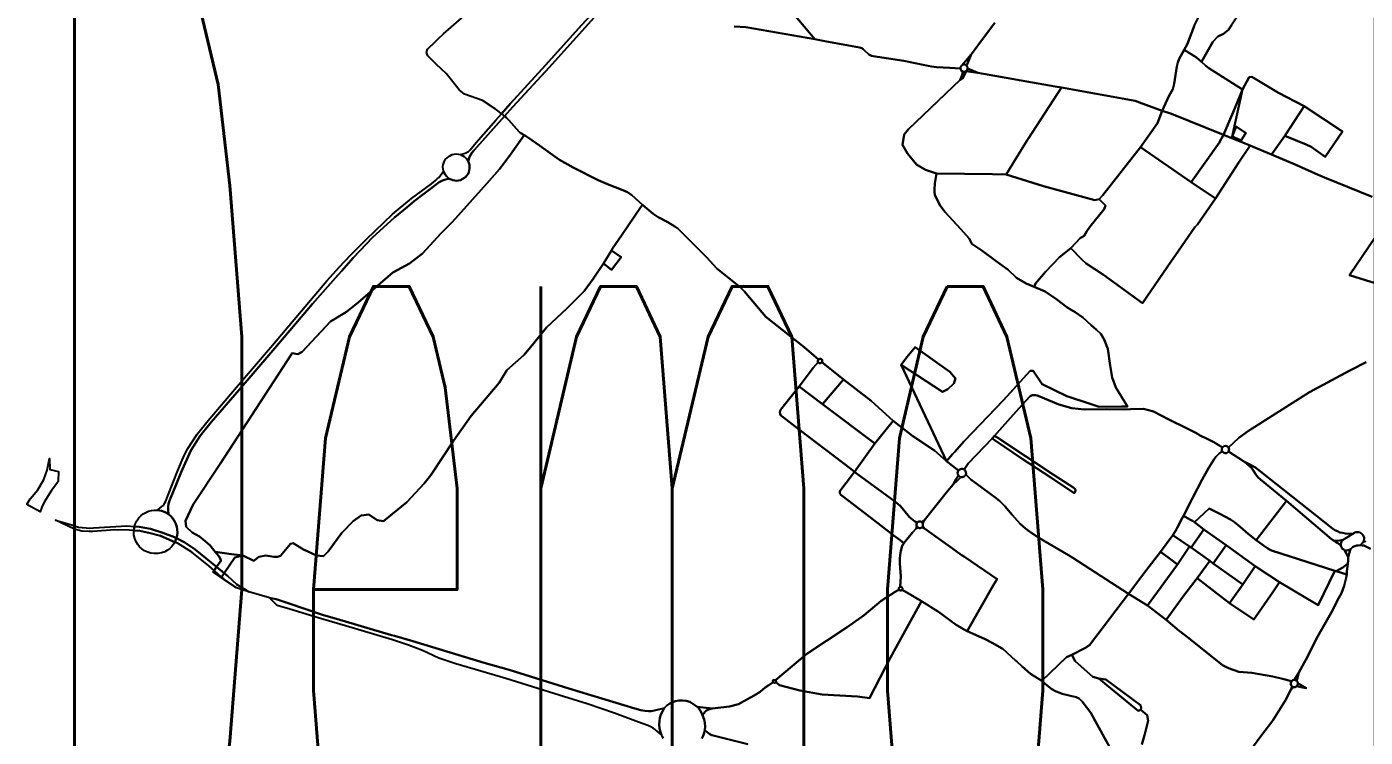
# Model space of a CAD drawing. Header units: millimetres. Extents: x -5124 to 18012, y -6362 to 5362.
# Drawn here: x -5124 to -1708, y 605 to 2417 of the extents above; entities that cross this region are included whole.
import ezdxf

# ---------------------------------------------------------------- set-up
doc = ezdxf.new("R2010")
doc.units = ezdxf.units.MM
doc.layers.add('brokenLine', color=1, linetype='Continuous')
doc.styles.get("Standard").update_dxf_attribs({"font": 'txt', "bigfont": 'bigfont'})

msp = doc.modelspace()

# ---------------------------------------------------------------- linework, layer by layer
at = {"layer": 'brokenLine', "color": 1}
for points in [[(-3707.8, 2421.3), (-3800.2, 2318.4), (-3890.6, 2220.3), (-3912.5, 2195.1), (-3918.7, 2200.1), (-3928.6, 2207.4), (-3961.3, 2229), (-4007.2, 2245), (-4020.6, 2255.5), (-4053.8, 2297.5), (-4078.6, 2320.9), (-4100.6, 2342.9), (-4104, 2351.1), (-4101.3, 2359.4), (-4081.5, 2379.3), (-4073.1, 2387.1), (-4060.9, 2399), (-3968.6, 2478.9)], [(-3912.5, 2195.1), (-3890.6, 2220.3), (-3800.2, 2318.4), (-3707.8, 2421.3), (-3671.7, 2459.6), (-3658.8, 2474.3), (-3646.6, 2472), (-3661.6, 2456.9), (-3699.6, 2415.1), (-3791.3, 2312.6), (-3883.8, 2212.6), (-3905.1, 2188.8), (-3909.5, 2192.6), (-3912.5, 2195.1), (-3912.5, 2195.1)], [(-2170.4, 2358), (-2163.2, 2371.2), (-2145.3, 2418.6), (-2138.6, 2433), (-2107.7, 2491.7), (-2031.4, 2448.8), (-2050, 2420.7), (-2057.7, 2408.5), (-2070.4, 2399), (-2084.6, 2391.9), (-2097.3, 2378), (-2126.1, 2327.7), (-2139.5, 2338.6), (-2170.4, 2358), (-2170.4, 2358)], [(-2777.1, 1308.7), (-2807.3, 1336.5), (-2863.4, 1372.9), (-2875.2, 1382.3), (-2913.2, 1411.8), (-2969.2, 1462.8), (-3039.7, 1517.3), (-3045.3, 1521.6), (-3095.3, 1561.3), (-3094.5, 1562.9), (-3094.3, 1564.8), (-3094.8, 1566.7), (-3095.5, 1567.9), (-3097, 1569.2), (-3098.7, 1569.9), (-3100.6, 1569.9), (-3102.4, 1569.4), (-3103.9, 1568.2), (-3140.4, 1599.7), (-3237.8, 1676.7), (-3289, 1737.3), (-3292.9, 1741.3), (-3304, 1753), (-3363.2, 1800.2), (-3389.1, 1828.4), (-3463.1, 1902.5), (-3470.4, 1907.7), (-3488.2, 1918), (-3512.5, 1931.1), (-3525.8, 1939.6), (-3553.3, 1962.9), (-3579.9, 1987.3), (-3590.9, 1994.6), (-3603.3, 1999.8), (-3642.4, 2015.5), (-3666, 2025.5), (-3729.7, 2057.6), (-3764.5, 2077.8), (-3794.9, 2098.8), (-3815.6, 2114.3), (-3843.9, 2133.4), (-3851.9, 2138.2), (-3854.9, 2140.1), (-3861.9, 2144.2), (-3865.1, 2146.6), (-3867.8, 2148.8), (-3893.9, 2178.9), (-3900.1, 2184.5), (-3905.1, 2188.8), (-3883.8, 2212.6), (-3791.3, 2312.6), (-3699.6, 2415.1), (-3661.6, 2456.9)], [(-3167.4, 2449.5), (-3113.4, 2384.9), (-3288.9, 2415.6), (-3319.1, 2417.7)], [(-2653.9, 2426.6), (-2690.3, 2378.6), (-2706.5, 2356.5), (-2714.5, 2345.9), (-2738.1, 2318.1), (-2739.8, 2316.3), (-2741.2, 2313.6), (-2741.6, 2310.7), (-2768.2, 2312.1), (-2802.6, 2313.8), (-2815.3, 2315.1), (-2837, 2319.4), (-2886, 2329.9), (-2925.1, 2336), (-2964.1, 2341.7), (-2968.6, 2342.7), (-2972.3, 2343.9), (-2975.3, 2345.6), (-2987.7, 2358), (-2990.1, 2360), (-2992.8, 2361.8), (-2995.7, 2363.1), (-2999, 2364), (-3087.2, 2380.1), (-3113.4, 2384.9), (-3167.4, 2449.5)], [(-2226.8, 2202.7), (-2284.2, 2223.5), (-2295.6, 2227.6), (-2483.7, 2261.7), (-2500.1, 2264.7), (-2697.1, 2299.4), (-2708.9, 2304.6), (-2723.3, 2310), (-2723.8, 2314.1), (-2726, 2317.5), (-2714.5, 2345.9), (-2706.5, 2356.5), (-2690.3, 2378.6), (-2653.9, 2426.6)], [(-3319.1, 2417.7), (-3288.9, 2415.6), (-3113.4, 2384.9), (-3087.2, 2380.1), (-2999, 2364), (-2995.7, 2363.1), (-2992.8, 2361.8), (-2990.1, 2360), (-2987.7, 2358), (-2975.3, 2345.6), (-2972.3, 2343.9), (-2968.6, 2342.7), (-2964.1, 2341.7), (-2925.1, 2336), (-2886, 2329.9), (-2837, 2319.4), (-2815.3, 2315.1), (-2802.6, 2313.8), (-2768.2, 2312.1), (-2741.6, 2310.7), (-2740.4, 2306.5), (-2738.4, 2304.1), (-2735.6, 2302.4), (-2737, 2293.5), (-2742.4, 2281), (-2874, 2155.4), (-2884.8, 2142.3), (-2889.6, 2115.6), (-2876.7, 2093.5), (-2853.5, 2065.4), (-2831.1, 2051.6), (-2802.4, 2042.7), (-2807, 2016.8), (-2807.7, 2002.1), (-2807.4, 1996.3), (-2807.1, 1987.4), (-2793.3, 1961), (-2781.1, 1944.8), (-2740.4, 1900.4), (-2719.1, 1877), (-2712.2, 1863.3), (-2686.8, 1846.1), (-2650.3, 1818.6), (-2619.4, 1796.6), (-2598.1, 1776.7), (-2574, 1762.2), (-2553.4, 1753.3), (-2525.2, 1741.6), (-2495.6, 1721), (-2470.3, 1701.6), (-2459.3, 1694.5), (-2448.8, 1688.9), (-2429, 1675.6), (-2408.3, 1655.7), (-2394.6, 1644), (-2382.9, 1633.7), (-2374.7, 1619.6), (-2365.6, 1595.4), (-2359.5, 1553), (-2354.3, 1522.3), (-2345.2, 1496.5), (-2314.8, 1448.4), (-2330.8, 1448.6), (-2387.3, 1447.7), (-2410.1, 1455.4), (-2469.9, 1474.7), (-2532.6, 1505.1), (-2555.5, 1539), (-2563.4, 1539.6), (-2631.6, 1464.9), (-2730.8, 1361.2), (-2733, 1358.7), (-2756.2, 1332.6), (-2761.4, 1326.7), (-2777.1, 1308.7), (-2893.1, 1554.5), (-2786.9, 1485.8), (-2774, 1492.2), (-2758.2, 1506.8), (-2753.9, 1520.1), (-2768.5, 1536.9), (-2856.8, 1599.3), (-2878.6, 1573.8), (-2893.1, 1554.5), (-2777.1, 1308.7)], [(-2145.3, 2418.6), (-2163.2, 2371.2), (-2170.4, 2358), (-2182.9, 2335.3), (-2187.1, 2325.2), (-2189.5, 2315), (-2196.4, 2271.4), (-2199.7, 2257.6), (-2210.1, 2239.9), (-2226.8, 2202.7), (-2226.8, 2202.7)], [(-1690.9, 1983), (-1812, 2032.1), (-1824.2, 2037.4), (-1828.6, 2039.2), (-1887.4, 2065.4), (-1941.9, 2088.5), (-1947.6, 2090.9), (-1945.3, 2094), (-1913.6, 2138.9), (-1859.2, 2116.1), (-1846.5, 2110.7), (-1834.5, 2102.1), (-1810.8, 2084.8), (-1766.4, 2149.6), (-1863.9, 2214.2), (-1930.2, 2248.6), (-1997.6, 2288.8), (-2004.6, 2288.3), (-2022.1, 2256.5), (-2108, 2311.3), (-2115.1, 2316.8), (-2126.1, 2327.7), (-2097.3, 2378), (-2084.6, 2391.9), (-2070.4, 2399), (-2057.7, 2408.5), (-2050, 2420.7)], [(-2047.9, 2192.9), (-2070.5, 2141.5), (-2202.6, 2194.6), (-2226.8, 2202.7), (-2210.1, 2239.9), (-2199.7, 2257.6), (-2196.4, 2271.4), (-2189.5, 2315), (-2187.1, 2325.2), (-2182.9, 2335.3), (-2170.4, 2358), (-2139.5, 2338.6), (-2126.1, 2327.7), (-2115.1, 2316.8), (-2108, 2311.3), (-2022.1, 2256.5), (-2029.8, 2235.7), (-2047.9, 2192.9), (-2047.9, 2192.9)], [(-2726, 2317.5), (-2728.6, 2319.3), (-2732.4, 2320.1), (-2735.6, 2319.6), (-2738.1, 2318.1), (-2714.5, 2345.9), (-2726, 2317.5), (-2726, 2317.5)], [(-2483.7, 2261.7), (-2568.9, 2131.3), (-2572.4, 2125.8), (-2599.2, 2082), (-2624.8, 2040), (-2659.4, 2040.5), (-2802.4, 2042.7), (-2831.1, 2051.6), (-2853.5, 2065.4), (-2876.7, 2093.5), (-2889.6, 2115.6), (-2884.8, 2142.3), (-2874, 2155.4), (-2742.4, 2281), (-2735.2, 2285.8), (-2726.8, 2303.8), (-2697.1, 2299.4), (-2500.1, 2264.7), (-2483.7, 2261.7), (-2483.7, 2261.7)], [(-2742.4, 2281), (-2737, 2293.5), (-2735.6, 2302.4), (-2732.5, 2301.8), (-2729.3, 2302.4), (-2726.8, 2303.8), (-2735.2, 2285.8), (-2742.4, 2281), (-2742.4, 2281)], [(-2738.1, 2318.1), (-2735.6, 2319.6), (-2732.4, 2320.1), (-2728.6, 2319.3), (-2726, 2317.5), (-2723.8, 2314.1), (-2723.3, 2310), (-2724.6, 2306.3), (-2726.8, 2303.8), (-2729.3, 2302.4), (-2732.5, 2301.8), (-2735.6, 2302.4), (-2738.4, 2304.1), (-2740.4, 2306.5), (-2741.6, 2310.7), (-2741.2, 2313.6), (-2739.8, 2316.3), (-2738.1, 2318.1), (-2738.1, 2318.1)], [(-2723.3, 2310), (-2708.9, 2304.6), (-2697.1, 2299.4), (-2726.8, 2303.8), (-2724.6, 2306.3), (-2723.3, 2310), (-2723.3, 2310)], [(-2022.1, 2256.5), (-2004.6, 2288.3), (-1997.6, 2288.8), (-1930.2, 2248.6), (-1863.9, 2214.2), (-1913.6, 2138.9), (-1945.3, 2094), (-1947.6, 2090.9), (-1994.4, 2110.8), (-2001.8, 2113.9), (-2027.7, 2124.3), (-2070.5, 2141.5), (-2047.9, 2192.9), (-2029.8, 2235.7), (-2022.1, 2256.5), (-2048.3, 2136.7), (-2026.5, 2127.2), (-2025.5, 2126.7), (-2013.3, 2145.9), (-2014.3, 2146.6), (-2037.8, 2162.7), (-2048.3, 2136.7), (-2022.1, 2256.5)], [(-2226.8, 2202.7), (-2238.7, 2170.9), (-2281.7, 2109.3), (-2378.4, 1986.9), (-2387.7, 1976.7), (-2398.7, 1974.6), (-2529.3, 2010.4), (-2624.8, 2040), (-2599.2, 2082), (-2572.4, 2125.8), (-2568.9, 2131.3), (-2483.7, 2261.7), (-2295.6, 2227.6), (-2284.2, 2223.5), (-2226.8, 2202.7), (-2226.8, 2202.7)], [(-4046, 2029.3), (-4041.6, 2027), (-4036.9, 2025.4), (-4032.1, 2024.5), (-4027.2, 2024.2), (-4022.2, 2024.7), (-4017.5, 2025.9), (-4012.9, 2027.8), (-4008.6, 2030.3), (-4004.8, 2033.4), (-4001.4, 2037), (-3998.6, 2041), (-3996.4, 2045.5), (-3994.9, 2050.2), (-3994.1, 2055), (-3994, 2060), (-3994.6, 2064.9), (-3995.9, 2069.6), (-3998, 2074.4), (-3994.1, 2085), (-3992.2, 2089.6), (-3988.5, 2095.5), (-3982.9, 2102), (-3905.1, 2188.8), (-3900.1, 2184.5), (-3893.9, 2178.9), (-3867.8, 2148.8), (-3865.1, 2146.6), (-3861.9, 2144.2), (-3854.9, 2140.1), (-3889.4, 2091.1), (-3917.6, 2053.9), (-3949.9, 2017.2), (-4037.6, 1918.9), (-4066.9, 1890.2), (-4114.4, 1838.3), (-4147.5, 1813.2), (-4189.9, 1790.2), (-4278.3, 1713.5), (-4308, 1689.9), (-4348.9, 1664.7), (-4421.3, 1587.7), (-4432.1, 1581.8), (-4446.9, 1584.2), (-4630.8, 1302.4), (-4699.6, 1198.6), (-4719, 1156.8), (-4717.7, 1141.4), (-4702.3, 1127.1), (-4683.1, 1116.8), (-4668.6, 1105.1), (-4656.9, 1094.8), (-4650.6, 1086.1), (-4643.4, 1078), (-4634.3, 1066.6), (-4628.5, 1056), (-4639.8, 1039.2), (-4694.7, 1084.1), (-4720.9, 1101.2), (-4742.4, 1112.4), (-4740.8, 1119), (-4740, 1126.6), (-4740.2, 1134.3), (-4741.5, 1141.9), (-4743.9, 1149.3), (-4747.3, 1156.3), (-4751.6, 1162.8), (-4756.8, 1168.6), (-4762.7, 1173.6), (-4763.7, 1185.6), (-4763.5, 1193.6), (-4762.6, 1200.3), (-4760, 1208.2), (-4757.3, 1214.7), (-4752.5, 1226.8), (-4730, 1280.7), (-4705.9, 1336.2), (-4681.7, 1373.8), (-4654, 1408.3), (-4582.2, 1490.5), (-4495.9, 1591.5), (-4394.7, 1709.9), (-4329.7, 1784.3), (-4320.6, 1794.4), (-4291, 1827.2), (-4256.9, 1863.3), (-4242, 1879.2), (-4185.7, 1930.3), (-4153.9, 1956.8), (-4135.2, 1972), (-4110.8, 1991), (-4097.5, 2000.8), (-4082.6, 2012.1), (-4071.7, 2020.1), (-4063.5, 2024.7), (-4057.9, 2026.7), (-4052.5, 2028), (-4046, 2029.3), (-4046, 2029.3)], [(-4017.7, 2090.8), (-4005.3, 2094.3), (-4001.7, 2096.2), (-3997.3, 2099), (-3993, 2103), (-3977.4, 2121.4), (-3926.9, 2178.7), (-3912.5, 2195.1), (-3909.5, 2192.6), (-3905.1, 2188.8), (-3982.9, 2102), (-3988.5, 2095.5), (-3992.2, 2089.6), (-3994.1, 2085), (-3998, 2074.4), (-4000.8, 2078.8), (-4004.3, 2082.8), (-4008.4, 2086.1), (-4012.9, 2088.8), (-4017.7, 2090.8), (-4017.7, 2090.8)], [(-2070.5, 2141.5), (-2081.2, 2120.9), (-2152.4, 2020.4), (-2281.7, 2109.3), (-2238.7, 2170.9), (-2226.8, 2202.7), (-2202.6, 2194.6), (-2070.5, 2141.5), (-2070.5, 2141.5)], [(-1913.6, 2138.9), (-1863.9, 2214.2), (-1766.4, 2149.6), (-1810.8, 2084.8), (-1834.5, 2102.1), (-1846.5, 2110.7), (-1859.2, 2116.1), (-1913.6, 2138.9), (-1913.6, 2138.9)], [(-2048.3, 2136.7), (-2037.8, 2162.7), (-2014.3, 2146.6), (-2013.3, 2145.9), (-2025.5, 2126.7), (-2026.5, 2127.2), (-2048.3, 2136.7), (-2048.3, 2136.7)], [(-3854.9, 2140.1), (-3851.9, 2138.2), (-3843.9, 2133.4), (-3815.6, 2114.3), (-3794.9, 2098.8), (-3764.5, 2077.8), (-3729.7, 2057.6), (-3666, 2025.5), (-3642.4, 2015.5), (-3603.3, 1999.8), (-3590.9, 1994.6), (-3579.9, 1987.3), (-3553.3, 1962.9), (-3558.2, 1955.6), (-3606.9, 1884.3), (-3629.1, 1850.9), (-3632.2, 1845.8), (-3652.5, 1812.6), (-3678.8, 1774.3), (-3701.5, 1742.8), (-3746.1, 1698.5), (-3797.7, 1650), (-3830.6, 1610), (-3855.1, 1580.1), (-3899, 1541.4), (-3918.4, 1508.8), (-3990.2, 1424.5), (-4034.9, 1360.9), (-4093.5, 1272.9), (-4109.9, 1252.2), (-4154.3, 1204.1), (-4213.8, 1155.6), (-4229.7, 1158.6), (-4251.1, 1173.1), (-4270.9, 1170.4), (-4291, 1156), (-4320.6, 1126.4), (-4355, 1078.3), (-4367.4, 1066.6), (-4384.5, 1068), (-4418.2, 1083.8), (-4444.4, 1099.6), (-4451.2, 1098.2), (-4476.7, 1067.3), (-4484.2, 1064.6), (-4493.8, 1065.2), (-4513.8, 1068), (-4532.3, 1064.6), (-4545, 1055), (-4572.7, 1068), (-4601.8, 1072), (-4643.4, 1078), (-4650.6, 1086.1), (-4656.9, 1094.8), (-4668.6, 1105.1), (-4683.1, 1116.8), (-4702.3, 1127.1), (-4717.7, 1141.4), (-4719, 1156.8), (-4699.6, 1198.6), (-4630.8, 1302.4), (-4446.9, 1584.2), (-4432.1, 1581.8), (-4421.3, 1587.7), (-4348.9, 1664.7), (-4308, 1689.9), (-4278.3, 1713.5), (-4189.9, 1790.2), (-4147.5, 1813.2), (-4114.4, 1838.3), (-4066.9, 1890.2), (-4037.6, 1918.9), (-3949.9, 2017.2), (-3917.6, 2053.9), (-3889.4, 2091.1), (-3854.9, 2140.1), (-3854.9, 2140.1)], [(-2090.4, 1978.9), (-2152.4, 2020.4), (-2081.2, 2120.9), (-2070.5, 2141.5), (-2027.7, 2124.3), (-2001.8, 2113.9), (-2032.3, 2070), (-2090.4, 1978.9), (-2090.4, 1978.9)], [(-4017.7, 2090.8), (-4012.9, 2088.8), (-4008.4, 2086.1), (-4004.3, 2082.8), (-4000.8, 2078.8), (-3998, 2074.4), (-3995.9, 2069.6), (-3994.6, 2064.9), (-3994, 2060), (-3994.1, 2055), (-3994.9, 2050.2), (-3996.4, 2045.5), (-3998.6, 2041), (-4001.4, 2037), (-4004.8, 2033.4), (-4008.6, 2030.3), (-4012.9, 2027.8), (-4017.5, 2025.9), (-4022.2, 2024.7), (-4027.2, 2024.2), (-4032.1, 2024.5), (-4036.9, 2025.4), (-4041.6, 2027), (-4046, 2029.3), (-4050, 2032.2), (-4053.5, 2035.7), (-4056.5, 2039.6), (-4058.9, 2043.9), (-4060.8, 2048.8), (-4061.8, 2054), (-4062.1, 2059.2), (-4061.5, 2064.4), (-4060.2, 2069.5), (-4058.1, 2074.3), (-4055.3, 2078.7), (-4051.8, 2082.7), (-4047.8, 2086), (-4043.3, 2088.7), (-4038.4, 2090.7), (-4033.3, 2091.9), (-4028.1, 2092.3), (-4022.9, 2092), (-4017.7, 2090.8), (-4017.7, 2090.8)], [(-1705.8, 1561.4), (-1748, 1540.2), (-1851.1, 1484.7), (-2006.4, 1385.9), (-2031.4, 1368.2), (-2057.6, 1343.8), (-2059.7, 1346), (-2062.4, 1347.4), (-2065.3, 1347.9), (-2068.3, 1347.4), (-2070.9, 1345.9), (-2073, 1343.8), (-2094.5, 1357), (-2111.5, 1365.5), (-2129.5, 1374.5), (-2140.8, 1380.8), (-2165, 1393), (-2210.1, 1415.6), (-2248.8, 1435.6), (-2274.3, 1442.4), (-2307.5, 1441.2), (-2323.7, 1440.6), (-2367.7, 1441.6), (-2425.1, 1440.6), (-2457.1, 1444.3), (-2490.7, 1453.5), (-2543.2, 1475.3), (-2545.9, 1476.2), (-2548.8, 1477.1), (-2551.8, 1477.6), (-2554.8, 1477.6), (-2557.8, 1477.3), (-2560.5, 1476.6), (-2563.3, 1474.9), (-2565.5, 1473), (-2591.7, 1444.3), (-2599.6, 1435.5), (-2641.6, 1388), (-2654.2, 1373.8), (-2660.9, 1366.7), (-2721.4, 1302.6), (-2732.4, 1287.9), (-2735.3, 1289), (-2738.5, 1289.3), (-2741.6, 1288.7), (-2744.4, 1287.2), (-2746.6, 1285), (-2777.1, 1308.7), (-2761.4, 1326.7), (-2756.2, 1332.6), (-2733, 1358.7), (-2730.8, 1361.2), (-2631.6, 1464.9), (-2563.4, 1539.6), (-2555.5, 1539), (-2532.6, 1505.1), (-2469.9, 1474.7), (-2410.1, 1455.4), (-2387.3, 1447.7), (-2330.8, 1448.6), (-2314.8, 1448.4), (-2345.2, 1496.5), (-2354.3, 1522.3), (-2359.5, 1553), (-2365.6, 1595.4), (-2374.7, 1619.6), (-2382.9, 1633.7), (-2394.6, 1644), (-2408.3, 1655.7), (-2429, 1675.6), (-2448.8, 1688.9), (-2459.3, 1694.5), (-2470.3, 1701.6), (-2495.6, 1721), (-2525.2, 1741.6), (-2553.4, 1753.3), (-2549.9, 1761.6), (-2524.8, 1792.1), (-2488.9, 1829.3), (-2459.7, 1852.3), (-2431.5, 1823.3), (-2420.4, 1813.2), (-2376.1, 1784.2), (-2276.8, 1711.5), (-2202.5, 1820.1), (-2192.4, 1834.6), (-2143.1, 1905.3), (-2136.2, 1912.6), (-2090.4, 1978.9), (-2032.3, 2070), (-2001.8, 2113.9), (-1994.4, 2110.8), (-1947.6, 2090.9), (-1941.9, 2088.5), (-1887.4, 2065.4), (-1828.6, 2039.2), (-1828.6, 2039.2)], [(-2387.7, 1976.7), (-2378.4, 1986.9), (-2281.7, 2109.3), (-2152.4, 2020.4), (-2090.4, 1978.9), (-2136.2, 1912.6), (-2143.1, 1905.3), (-2192.4, 1834.6), (-2202.5, 1820.1), (-2276.8, 1711.5), (-2376.1, 1784.2), (-2420.4, 1813.2), (-2431.5, 1823.3), (-2459.7, 1852.3), (-2435.9, 1877.8), (-2425.4, 1883.6), (-2418.7, 1895.3), (-2411.6, 1906.2), (-2374.4, 1951.3), (-2371.5, 1960.5), (-2387.7, 1976.7), (-2387.7, 1976.7)], [(-4046, 2029.3), (-4052.5, 2028), (-4057.9, 2026.7), (-4063.5, 2024.7), (-4071.7, 2020.1), (-4082.6, 2012.1), (-4097.5, 2000.8), (-4110.8, 1991), (-4135.2, 1972), (-4153.9, 1956.8), (-4185.7, 1930.3), (-4242, 1879.2), (-4256.9, 1863.3), (-4291, 1827.2), (-4320.6, 1794.4), (-4329.7, 1784.3), (-4394.7, 1709.9), (-4495.9, 1591.5), (-4582.2, 1490.5), (-4654, 1408.3), (-4681.7, 1373.8), (-4705.9, 1336.2), (-4730, 1280.7), (-4752.5, 1226.8), (-4757.3, 1214.7), (-4760, 1208.2), (-4762.6, 1200.3), (-4763.5, 1193.6), (-4763.7, 1185.6), (-4762.7, 1173.6), (-4771.3, 1178.8), (-4780.7, 1182.3), (-4790.6, 1184.1), (-4779.6, 1193.1), (-4776.5, 1196), (-4774, 1199), (-4771.6, 1202.8), (-4769.5, 1207.2), (-4764, 1220.8), (-4738.4, 1284.8), (-4727.5, 1311.7), (-4721, 1326.4), (-4713.3, 1341.2), (-4689.2, 1378.1), (-4661.7, 1412.5), (-4589, 1497.8), (-4497.5, 1604.6), (-4358.4, 1768.9), (-4325.9, 1804.4), (-4297.8, 1834.6), (-4257.6, 1875), (-4190.8, 1938.6), (-4142, 1978.6), (-4091.8, 2016.1), (-4081.2, 2024.7), (-4076.5, 2028.7), (-4072.8, 2032.2), (-4069, 2036.9), (-4060.8, 2048.8), (-4058.9, 2043.9), (-4056.5, 2039.6), (-4053.5, 2035.7), (-4050, 2032.2), (-4046, 2029.3), (-4046, 2029.3)], [(-2802.4, 2042.7), (-2659.4, 2040.5), (-2624.8, 2040), (-2529.3, 2010.4), (-2398.7, 1974.6), (-2387.7, 1976.7), (-2371.5, 1960.5), (-2374.4, 1951.3), (-2411.6, 1906.2), (-2418.7, 1895.3), (-2425.4, 1883.6), (-2435.9, 1877.8), (-2459.7, 1852.3), (-2488.9, 1829.3), (-2524.8, 1792.1), (-2549.9, 1761.6), (-2553.4, 1753.3), (-2574, 1762.2), (-2598.1, 1776.7), (-2619.4, 1796.6), (-2650.3, 1818.6), (-2686.8, 1846.1), (-2712.2, 1863.3), (-2719.1, 1877), (-2740.4, 1900.4), (-2781.1, 1944.8), (-2793.3, 1961), (-2807.1, 1987.4), (-2807.4, 1996.3), (-2807.7, 2002.1), (-2807, 2016.8), (-2802.4, 2042.7), (-2802.4, 2042.7)], [(-1828.6, 2039.2), (-1824.2, 2037.4), (-1812, 2032.1), (-1690.9, 1983)], [(-3104.6, 1561.5), (-3117.4, 1547.1), (-3152.8, 1499.4), (-3197.6, 1444.3), (-3200.1, 1441), (-3201.6, 1437.2), (-3202.1, 1433.8), (-3201.5, 1429.8), (-3199.7, 1425.7), (-3197.3, 1423.3), (-3152.1, 1388.5), (-3021.6, 1289.2), (-3012, 1281.9), (-3019.5, 1271.9), (-3046.7, 1235.7), (-3048.4, 1233.2), (-3049.2, 1231.3), (-3049.5, 1229.3), (-3049.1, 1226.9), (-3048, 1225), (-3046.6, 1223.4), (-3043.1, 1220.5), (-2971.4, 1165), (-2910.6, 1118.6), (-2895.5, 1107.1), (-2886.1, 1099.6), (-2890, 1093.2), (-2893.3, 1080.6), (-2895.2, 1070.5), (-2896.2, 1060), (-2896.4, 1048.3), (-2893.4, 1014.8), (-2895.2, 988.5), (-2896.7, 987.8), (-2897.8, 986.7), (-2898.6, 985), (-2898.7, 983.4), (-2898, 981.5), (-2907.9, 975.5), (-2943.6, 952.6), (-2987.6, 916.5), (-3030.4, 886), (-3133.6, 818), (-3213.6, 750.5), (-3216.5, 751.4), (-3219.1, 750.3), (-3220.2, 747.6), (-3219.6, 745.3), (-3230.9, 737.4), (-3240.2, 731.6), (-3252.5, 720.9), (-3268.2, 711.5), (-3287, 701.2), (-3308.2, 689.6), (-3331, 683.4), (-3352.6, 680.6), (-3375.1, 678.5), (-3413.2, 682.1), (-3419.1, 687.1), (-3424.5, 690.4), (-3432.2, 694.9), (-3441.7, 697.7), (-3451, 698.8), (-3460.3, 698.5), (-3468.5, 697), (-3476.2, 694.4), (-3483.5, 690.8), (-3490.5, 686), (-3497.2, 678.9), (-3518.9, 673.6), (-3529.9, 671.6), (-3537.8, 671.1), (-3547.3, 671.9), (-3556.8, 674.1), (-3572.2, 678.6), (-3740.8, 729.4), (-3893.5, 776.6), (-3957.1, 795), (-4139.1, 849.8), (-4186.1, 863.6), (-4193.5, 865.4), (-4333.7, 906.7), (-4367, 916.5), (-4459.3, 947.9), (-4472.1, 952.1), (-4487.7, 957.1), (-4504.8, 960.8), (-4557.2, 975.5), (-4588.1, 994.6), (-4612, 1016.5), (-4620.4, 1023.3), (-4593.4, 1063.5), (-4572.7, 1068), (-4545, 1055), (-4532.3, 1064.6), (-4513.8, 1068), (-4493.8, 1065.2), (-4484.2, 1064.6), (-4476.7, 1067.3), (-4451.2, 1098.2), (-4444.4, 1099.6), (-4418.2, 1083.8), (-4384.5, 1068), (-4367.4, 1066.6), (-4355, 1078.3), (-4320.6, 1126.4), (-4291, 1156), (-4270.9, 1170.4), (-4251.1, 1173.1), (-4229.7, 1158.6), (-4213.8, 1155.6), (-4154.3, 1204.1), (-4109.9, 1252.2), (-4093.5, 1272.9), (-4034.9, 1360.9), (-3990.2, 1424.5), (-3918.4, 1508.8), (-3899, 1541.4), (-3855.1, 1580.1), (-3830.6, 1610), (-3797.7, 1650), (-3746.1, 1698.5), (-3701.5, 1742.8), (-3678.8, 1774.3), (-3652.5, 1812.6), (-3632.1, 1796.5), (-3607, 1829.4), (-3632.2, 1845.8), (-3629.1, 1850.9), (-3606.9, 1884.3), (-3558.2, 1955.6), (-3553.3, 1962.9), (-3525.8, 1939.6), (-3512.5, 1931.1), (-3488.2, 1918), (-3470.4, 1907.7), (-3463.1, 1902.5), (-3389.1, 1828.4), (-3363.2, 1800.2), (-3304, 1753), (-3292.9, 1741.3), (-3289, 1737.3), (-3237.8, 1676.7), (-3140.4, 1599.7), (-3103.9, 1568.2), (-3104.9, 1566.8), (-3105.4, 1565), (-3105.3, 1563.3), (-3104.6, 1561.5), (-3104.6, 1561.5)], [(-1631.7, 1955.3), (-1748.6, 1783.5), (-1642.3, 1750.3)], [(-1515.5, 1688.8), (-1526, 1700.7), (-1604.6, 1790.1), (-1642.3, 1750.3), (-1748.6, 1783.5), (-1631.7, 1955.3), (-1585.5, 1940.7), (-1568.2, 1934.1), (-1562.3, 1931.4), (-1460.6, 1887), (-1411.2, 1859.2), (-1378.4, 1836.6), (-1380.9, 1833.3), (-1413.8, 1794.5), (-1475.6, 1717.3), (-1492.4, 1709.2), (-1515.5, 1688.8), (-1515.5, 1688.8)], [(-3652.5, 1812.6), (-3632.2, 1845.8), (-3607, 1829.4), (-3632.1, 1796.5), (-3652.5, 1812.6), (-3652.5, 1812.6)], [(-2893.1, 1554.5), (-2878.6, 1573.8), (-2856.8, 1599.3), (-2768.5, 1536.9), (-2753.9, 1520.1), (-2758.2, 1506.8), (-2774, 1492.2), (-2786.9, 1485.8), (-2893.1, 1554.5), (-2893.1, 1554.5)], [(-3152.8, 1499.4), (-3117.4, 1547.1), (-3104.6, 1561.5), (-3102.6, 1559.6), (-3100.8, 1559), (-3098.3, 1559.1), (-3096.6, 1560), (-3095.3, 1561.3), (-3045.3, 1521.6), (-3039.7, 1517.3), (-3093.6, 1454.3), (-3152.8, 1499.4), (-3152.8, 1499.4)], [(-3104.6, 1561.5), (-3105.3, 1563.3), (-3105.4, 1565), (-3104.9, 1566.8), (-3103.9, 1568.2), (-3102.4, 1569.4), (-3100.6, 1569.9), (-3098.7, 1569.9), (-3097, 1569.2), (-3095.5, 1567.9), (-3094.8, 1566.7), (-3094.3, 1564.8), (-3094.5, 1562.9), (-3095.3, 1561.3), (-3096.6, 1560), (-3098.3, 1559.1), (-3100.8, 1559), (-3102.6, 1559.6), (-3104.6, 1561.5), (-3104.6, 1561.5)], [(-2057.7, 1333.3), (-2056.4, 1335.8), (-2056, 1338.6), (-2056.4, 1341.3), (-2057.6, 1343.8), (-2031.4, 1368.2), (-2006.4, 1385.9), (-1851.1, 1484.7), (-1748, 1540.2), (-1705.8, 1561.4)], [(-3039.7, 1517.3), (-2969.2, 1462.8), (-2913.2, 1411.8), (-2959.6, 1353.7), (-3093.6, 1454.3), (-3039.7, 1517.3), (-3039.7, 1517.3)], [(-3152.8, 1499.4), (-3093.6, 1454.3), (-2959.6, 1353.7), (-3012, 1281.9), (-3021.6, 1289.2), (-3152.1, 1388.5), (-3197.3, 1423.3), (-3199.7, 1425.7), (-3201.5, 1429.8), (-3202.1, 1433.8), (-3201.6, 1437.2), (-3200.1, 1441), (-3197.6, 1444.3), (-3152.8, 1499.4), (-3152.8, 1499.4)], [(-2511.1, 1266.9), (-2451.4, 1227.1), (-2449.4, 1230.2), (-2448.5, 1232), (-2448, 1234.4), (-2448.3, 1236.2), (-2449.4, 1238.1), (-2450.4, 1239.2), (-2452.4, 1240.7), (-2504.5, 1274.6), (-2646.5, 1368.6), (-2654.2, 1373.8), (-2641.6, 1388), (-2599.6, 1435.5), (-2591.7, 1444.3), (-2565.5, 1473), (-2563.3, 1474.9), (-2560.5, 1476.6), (-2557.8, 1477.3), (-2554.8, 1477.6), (-2551.8, 1477.6), (-2548.8, 1477.1), (-2545.9, 1476.2), (-2543.2, 1475.3), (-2490.7, 1453.5), (-2457.1, 1444.3), (-2425.1, 1440.6), (-2367.7, 1441.6), (-2323.7, 1440.6), (-2307.5, 1441.2), (-2274.3, 1442.4), (-2248.8, 1435.6), (-2210.1, 1415.6), (-2165, 1393), (-2140.8, 1380.8), (-2129.5, 1374.5), (-2111.5, 1365.5), (-2094.5, 1357), (-2073, 1343.8), (-2074.1, 1341.4), (-2074.5, 1338.8), (-2074.2, 1336.2), (-2073.2, 1333.8), (-2080.9, 1328.3), (-2085.9, 1324.3), (-2090.1, 1319.6), (-2093.9, 1314.4), (-2108.3, 1291.2), (-2124.9, 1262.3), (-2149.6, 1214.7), (-2172.6, 1169.4), (-2175.6, 1163.3), (-2188, 1138.6), (-2191.6, 1132.4), (-2199.6, 1120), (-2230.9, 1077.4), (-2268.8, 1029.4), (-2312.4, 970.7), (-2440.3, 1053.4), (-2454.7, 1062.5), (-2465.4, 1069.3), (-2539.5, 1112.6), (-2562.1, 1127.4), (-2575.9, 1137.4), (-2588.9, 1149.3), (-2609.4, 1172), (-2627.8, 1193.8), (-2642, 1208.2), (-2653.6, 1217.2), (-2715.4, 1262.6), (-2728.1, 1274.6), (-2727.3, 1277.6), (-2727.4, 1280.6), (-2728.4, 1283.4), (-2730.1, 1285.9), (-2732.4, 1287.9), (-2721.4, 1302.6), (-2660.9, 1366.7), (-2653.1, 1361.3), (-2583.9, 1314.8), (-2511.1, 1266.9), (-2511.1, 1266.9)], [(-2760, 1249.4), (-2774.5, 1232.2), (-2834.2, 1158), (-2840.7, 1153.8), (-2842.8, 1154.8), (-2845.2, 1155.3), (-2847.6, 1155), (-2849.8, 1154.1), (-2851.7, 1152.6), (-2858.7, 1155.8), (-2871.7, 1166.5), (-2885.9, 1183.9), (-2895.7, 1195.2), (-2909.7, 1207), (-3004.3, 1276.2), (-3012, 1281.9), (-2959.6, 1353.7), (-2913.2, 1411.8), (-2875.2, 1382.3), (-2863.4, 1372.9), (-2807.3, 1336.5), (-2777.1, 1308.7), (-2746.6, 1285), (-2748.1, 1282), (-2748.6, 1278.8), (-2748.1, 1275.6), (-2746.7, 1272.6), (-2753.6, 1262.2), (-2760, 1249.4), (-2760, 1249.4)], [(-2583.9, 1314.8), (-2653.1, 1361.3), (-2660.9, 1366.7), (-2654.2, 1373.8), (-2646.5, 1368.6), (-2504.5, 1274.6), (-2452.4, 1240.7), (-2450.4, 1239.2), (-2449.4, 1238.1), (-2448.3, 1236.2), (-2448, 1234.4), (-2448.5, 1232), (-2449.4, 1230.2), (-2451.4, 1227.1), (-2511.1, 1266.9), (-2583.9, 1314.8), (-2583.9, 1314.8)], [(-2108.3, 1291.2), (-2093.9, 1314.4), (-2090.1, 1319.6), (-2085.9, 1324.3), (-2080.9, 1328.3), (-2073.2, 1333.8), (-2071.2, 1331.5), (-2068.6, 1329.9), (-2065.6, 1329.3), (-2062.5, 1329.7), (-2059.8, 1331.1), (-2057.7, 1333.3), (-2016.5, 1307.2), (-2003.9, 1296.5), (-1998.8, 1291.7), (-1993.9, 1284.5), (-1988, 1275), (-1985.2, 1271.3), (-1981.8, 1267.7), (-1975.6, 1262.1), (-1909.2, 1207.9), (-1986.4, 1107.2), (-2007.1, 1123.4), (-2027.8, 1141.3), (-2042.4, 1153.3), (-2052.3, 1160), (-2079.8, 1174.8), (-2107.1, 1188.2), (-2143.9, 1153.4), (-2149.7, 1157.1), (-2156.1, 1160.6), (-2172.6, 1169.4), (-2149.6, 1214.7), (-2124.9, 1262.3), (-2108.3, 1291.2), (-2108.3, 1291.2)], [(-2073, 1343.8), (-2070.9, 1345.9), (-2068.3, 1347.4), (-2065.3, 1347.9), (-2062.4, 1347.4), (-2059.7, 1346), (-2057.6, 1343.8), (-2056.4, 1341.3), (-2056, 1338.6), (-2056.4, 1335.8), (-2057.7, 1333.3), (-2059.8, 1331.1), (-2062.5, 1329.7), (-2065.6, 1329.3), (-2068.6, 1329.9), (-2071.2, 1331.5), (-2073.2, 1333.8), (-2074.2, 1336.2), (-2074.5, 1338.8), (-2074.1, 1341.4), (-2073, 1343.8), (-2073, 1343.8)], [(-1707.7, 1102.1), (-1711.9, 1107.5), (-1711.5, 1110.8), (-1711.6, 1114.6), (-1712.7, 1118.1), (-1714.7, 1121.4), (-1716.8, 1123.6), (-1719.3, 1125.4), (-1721.7, 1126.9), (-1725, 1127.9), (-1728.4, 1128.3), (-1730.5, 1128.2), (-1733.1, 1127.6), (-1735.5, 1126.3), (-1740.3, 1123.4), (-1759.6, 1124.8), (-1766.4, 1125.8), (-1772.9, 1127.4), (-1779.3, 1130.1), (-1785.7, 1133.4), (-1791.9, 1137.1), (-1975.7, 1283), (-1983, 1288.3), (-1988.8, 1292.4), (-2004.7, 1301.6), (-2016.5, 1307.2), (-2057.7, 1333.3), (-2057.7, 1333.3)], [(-5090.4, 1180.1), (-5124.3, 1198.2), (-5115.4, 1212.7), (-5096.3, 1235.5), (-5080.4, 1262.4), (-5071.8, 1286.4), (-5066, 1315.8), (-5065.1, 1287.9), (-5043.1, 1283), (-5044.2, 1256.8), (-5047.2, 1251.7), (-5061.1, 1234.5), (-5079.5, 1204.7), (-5086, 1192), (-5090.4, 1180.1), (-5090.4, 1180.1)], [(-1909.2, 1207.9), (-1975.6, 1262.1), (-1981.8, 1267.7), (-1985.2, 1271.3), (-1988, 1275), (-1993.9, 1284.5), (-1998.8, 1291.7), (-2003.9, 1296.5), (-2016.5, 1307.2), (-2004.7, 1301.6), (-1988.8, 1292.4), (-1983, 1288.3), (-1975.7, 1283), (-1791.9, 1137.1), (-1785.7, 1133.4), (-1779.3, 1130.1), (-1772.9, 1127.4), (-1766.4, 1125.8), (-1759.6, 1124.8), (-1740.3, 1123.4), (-1766.1, 1107.9), (-1769.9, 1107.2), (-1774.5, 1106.6), (-1787.9, 1105.6), (-1791.6, 1108.1), (-1794.2, 1110.2), (-1909.2, 1207.9), (-1909.2, 1207.9)], [(-2853.9, 1147.4), (-2853.6, 1144.7), (-2852.5, 1142.2), (-2854.6, 1137.2), (-2863.5, 1127.1), (-2886.1, 1099.6), (-2895.5, 1107.1), (-2910.6, 1118.6), (-2971.4, 1165), (-3043.1, 1220.5), (-3046.6, 1223.4), (-3048, 1225), (-3049.1, 1226.9), (-3049.5, 1229.3), (-3049.2, 1231.3), (-3048.4, 1233.2), (-3046.7, 1235.7), (-3019.5, 1271.9), (-3012, 1281.9), (-3004.3, 1276.2), (-2909.7, 1207), (-2895.7, 1195.2), (-2885.9, 1183.9), (-2871.7, 1166.5), (-2858.7, 1155.8), (-2853.2, 1150.1), (-2853.9, 1147.4), (-2853.9, 1147.4)], [(-2637.1, 832.1), (-2658.7, 845.1), (-2679.8, 855.6), (-2724.1, 875.2), (-2657.9, 991.7), (-2650.8, 1003.3), (-2647.9, 1008), (-2731, 1065.4), (-2739.5, 1070.5), (-2761.6, 1086.5), (-2833.4, 1136.9), (-2837.9, 1143.2), (-2837.1, 1145.6), (-2837.1, 1148.1), (-2837.9, 1150.5), (-2834.2, 1158), (-2774.5, 1232.2), (-2760, 1249.4), (-2748.4, 1260.1), (-2740.2, 1268.3), (-2737.3, 1268.1), (-2734.4, 1268.7), (-2731.7, 1270), (-2729.6, 1272.1), (-2728.1, 1274.6), (-2715.4, 1262.6), (-2653.6, 1217.2), (-2642, 1208.2), (-2627.8, 1193.8), (-2609.4, 1172), (-2588.9, 1149.3), (-2575.9, 1137.4), (-2562.1, 1127.4), (-2539.5, 1112.6), (-2465.4, 1069.3), (-2454.7, 1062.5), (-2440.3, 1053.4), (-2312.4, 970.7), (-2412, 839.8), (-2424.1, 832.1), (-2456.9, 815.3), (-2471, 808.8), (-2533.9, 748.4), (-2563, 766.6), (-2584.2, 785.6), (-2598.6, 798.8), (-2600.8, 800.9), (-2633.7, 830.1), (-2637.1, 832.1), (-2637.1, 832.1)], [(-2740.2, 1268.3), (-2748.4, 1260.1), (-2760, 1249.4), (-2753.6, 1262.2), (-2746.7, 1272.6), (-2744.9, 1270.7), (-2742.7, 1269.2), (-2740.2, 1268.3), (-2740.2, 1268.3)], [(-2746.7, 1272.6), (-2748.1, 1275.6), (-2748.6, 1278.8), (-2748.1, 1282), (-2746.6, 1285), (-2744.4, 1287.2), (-2741.6, 1288.7), (-2738.5, 1289.3), (-2735.3, 1289), (-2732.4, 1287.9), (-2730.1, 1285.9), (-2728.4, 1283.4), (-2727.4, 1280.6), (-2727.3, 1277.6), (-2728.1, 1274.6), (-2729.6, 1272.1), (-2731.7, 1270), (-2734.4, 1268.7), (-2737.3, 1268.1), (-2740.2, 1268.3), (-2742.7, 1269.2), (-2744.9, 1270.7), (-2746.7, 1272.6), (-2746.7, 1272.6)], [(-1761, 1081.7), (-1752.1, 1065), (-1752.4, 1055.6), (-1752.8, 1047.9), (-1765.8, 1037.8), (-1782.4, 1028.3), (-1786.4, 1029.5), (-1947.3, 1081.5), (-1953, 1083.8), (-1957.4, 1086.1), (-1962.4, 1089.5), (-1986.4, 1107.2), (-1909.2, 1207.9), (-1794.2, 1110.2), (-1791.6, 1108.1), (-1787.9, 1105.6), (-1783.2, 1102.6), (-1778.6, 1099.8), (-1775.7, 1097.9), (-1770.5, 1094.3), (-1769.7, 1091.5), (-1768, 1088.2), (-1766.2, 1085.7), (-1763.5, 1083.3), (-1761, 1081.7), (-1761, 1081.7)], [(-4742.4, 1112.4), (-4747.4, 1114.9), (-4777.3, 1126.6), (-4808.1, 1136.4), (-4837.7, 1141.4), (-4849.3, 1142.5), (-4847.7, 1148.2), (-4843.7, 1156.6), (-4838.4, 1164.2), (-4833.1, 1169.7), (-4827.1, 1174.5), (-4820.5, 1178.4), (-4813.4, 1181.4), (-4805.9, 1183.3), (-4798.3, 1184.3), (-4790.6, 1184.1), (-4780.7, 1182.3), (-4771.3, 1178.8), (-4762.7, 1173.6), (-4756.8, 1168.6), (-4751.6, 1162.8), (-4747.3, 1156.3), (-4743.9, 1149.3), (-4741.5, 1141.9), (-4740.2, 1134.3), (-4740, 1126.6), (-4740.8, 1119), (-4742.4, 1112.4), (-4742.4, 1112.4)], [(-2172.6, 1169.4), (-2156.1, 1160.6), (-2149.7, 1157.1), (-2143.9, 1153.4), (-2120.2, 1134.5), (-2152.9, 1089), (-2156.8, 1091.7), (-2199.6, 1120), (-2191.6, 1132.4), (-2188, 1138.6), (-2175.6, 1163.3), (-2172.6, 1169.4), (-2172.6, 1169.4)], [(-2143.9, 1153.4), (-2107.1, 1188.2), (-2079.8, 1174.8), (-2052.3, 1160), (-2042.4, 1153.3), (-2027.8, 1141.3), (-2007.1, 1123.4), (-1986.4, 1107.2), (-1962.4, 1089.5), (-1957.4, 1086.1), (-1953, 1083.8), (-1947.3, 1081.5), (-1786.4, 1029.5), (-1828.5, 942), (-1927, 1000.6), (-1989.3, 1040.9), (-2063.3, 1094.7), (-2120.2, 1134.5), (-2143.9, 1153.4), (-2143.9, 1153.4)], [(-4849.3, 1142.5), (-4850.2, 1139.3), (-4850.9, 1132.5), (-4862.6, 1133.4), (-4899.2, 1133.9), (-4955.9, 1130), (-4965.8, 1129.3), (-4983.5, 1130.6), (-5002.2, 1135.8), (-5050.9, 1158.7), (-5021.1, 1150.1), (-5006.5, 1145.6), (-4991.9, 1141), (-4963.7, 1138.2), (-4954.1, 1138.9), (-4868.8, 1144.3), (-4849.3, 1142.5), (-4849.3, 1142.5)], [(-4746.4, 1102.8), (-4749.3, 1097.8), (-4753.9, 1091.7), (-4759.4, 1086.4), (-4765.5, 1081.8), (-4772.3, 1078.1), (-4780.7, 1075), (-4789.5, 1073.3), (-4798.4, 1073.1), (-4807.3, 1074.3), (-4815.6, 1076.8), (-4823.5, 1080.5), (-4830.6, 1085.5), (-4836.3, 1090.7), (-4841.1, 1096.7), (-4845.1, 1103.3), (-4848.6, 1111.8), (-4850.7, 1120.9), (-4851.2, 1130.1), (-4850.9, 1132.5), (-4836.1, 1131.4), (-4809.1, 1125), (-4782.7, 1118.2), (-4746.4, 1102.8), (-4746.4, 1102.8)], [(-4850.9, 1132.5), (-4850.2, 1139.3), (-4849.3, 1142.5), (-4837.7, 1141.4), (-4808.1, 1136.4), (-4777.3, 1126.6), (-4747.4, 1114.9), (-4742.4, 1112.4), (-4742.6, 1111.6), (-4745.5, 1104.4), (-4746.4, 1102.8), (-4782.7, 1118.2), (-4809.1, 1125), (-4836.1, 1131.4), (-4850.9, 1132.5), (-4850.9, 1132.5)], [(-2891.1, 980.5), (-2890.1, 981.7), (-2889.5, 983.7), (-2889.6, 985.3), (-2890.8, 987.2), (-2892.1, 988.2), (-2893.6, 988.6), (-2895.2, 988.5), (-2893.4, 1014.8), (-2896.4, 1048.3), (-2896.2, 1060), (-2895.2, 1070.5), (-2893.3, 1080.6), (-2890, 1093.2), (-2886.1, 1099.6), (-2863.5, 1127.1), (-2854.6, 1137.2), (-2849.4, 1139.4), (-2847.1, 1138.5), (-2844.6, 1138.4), (-2842.1, 1139.1), (-2840, 1140.4), (-2833.4, 1136.9), (-2761.6, 1086.5), (-2739.5, 1070.5), (-2731, 1065.4), (-2647.9, 1008), (-2650.8, 1003.3), (-2657.9, 991.7), (-2724.1, 875.2), (-2733.4, 880.7), (-2752.1, 892), (-2797.8, 925.1), (-2841.3, 952.2), (-2882.3, 976.4), (-2891.1, 980.5), (-2891.1, 980.5)], [(-2851.7, 1152.6), (-2852.6, 1151.4), (-2853.2, 1150.1), (-2858.7, 1155.8), (-2851.7, 1152.6), (-2851.7, 1152.6)], [(-2854.6, 1137.2), (-2852.5, 1142.2), (-2851.1, 1140.6), (-2849.4, 1139.4), (-2854.6, 1137.2), (-2854.6, 1137.2)], [(-2837.9, 1143.2), (-2838.8, 1141.7), (-2840, 1140.4), (-2842.1, 1139.1), (-2844.6, 1138.4), (-2847.1, 1138.5), (-2849.4, 1139.4), (-2851.1, 1140.6), (-2852.5, 1142.2), (-2853.6, 1144.7), (-2853.9, 1147.4), (-2853.2, 1150.1), (-2852.6, 1151.4), (-2851.7, 1152.6), (-2849.8, 1154.1), (-2847.6, 1155), (-2845.2, 1155.3), (-2842.8, 1154.8), (-2840.7, 1153.8), (-2839, 1152.3), (-2837.9, 1150.5), (-2837.1, 1148.1), (-2837.1, 1145.6), (-2837.9, 1143.2), (-2837.9, 1143.2)], [(-2840.7, 1153.8), (-2834.2, 1158), (-2837.9, 1150.5), (-2839, 1152.3), (-2840.7, 1153.8), (-2840.7, 1153.8)], [(-2837.9, 1143.2), (-2833.4, 1136.9), (-2840, 1140.4), (-2838.8, 1141.7), (-2837.9, 1143.2), (-2837.9, 1143.2)], [(-2105.3, 1054.6), (-2152.9, 1089), (-2120.2, 1134.5), (-2063.3, 1094.7), (-2096.5, 1048.4), (-2105.3, 1054.6), (-2105.3, 1054.6)], [(-1761, 1081.7), (-1763.5, 1083.3), (-1766.2, 1085.7), (-1768, 1088.2), (-1769.7, 1091.5), (-1770.5, 1094.3), (-1770.5, 1097.2), (-1770.1, 1100.3), (-1769.1, 1103.6), (-1767.9, 1105.7), (-1766.1, 1107.9), (-1740.3, 1123.4), (-1735.5, 1126.3), (-1733.1, 1127.6), (-1730.5, 1128.2), (-1728.4, 1128.3), (-1725, 1127.9), (-1721.7, 1126.9), (-1719.3, 1125.4), (-1716.8, 1123.6), (-1714.7, 1121.4), (-1712.7, 1118.1), (-1711.6, 1114.6), (-1711.5, 1110.8), (-1711.9, 1107.5), (-1712.9, 1104.4), (-1715.3, 1100.9), (-1717.6, 1098.2), (-1721.6, 1094.8), (-1726.1, 1094), (-1730.1, 1093.5), (-1735, 1092.4), (-1737.9, 1091.1), (-1740.6, 1089.4), (-1743.1, 1087), (-1745.7, 1084.5), (-1749.1, 1082.6), (-1752.2, 1081.6), (-1755.6, 1081.2), (-1758.1, 1081.1), (-1761, 1081.7), (-1761, 1081.7)], [(-4742.4, 1112.4), (-4720.9, 1101.2), (-4694.7, 1084.1), (-4639.8, 1039.2), (-4645.9, 1030.1), (-4659.7, 1042.3), (-4703.3, 1076.5), (-4739.5, 1099.9), (-4746.4, 1102.8), (-4745.5, 1104.4), (-4742.6, 1111.6), (-4742.4, 1112.4), (-4742.4, 1112.4)], [(-2156.8, 1091.7), (-2187.8, 1045.7), (-2208.9, 1061.2), (-2230.9, 1077.4), (-2199.6, 1120), (-2156.8, 1091.7), (-2156.8, 1091.7)], [(-2063.3, 1094.7), (-1989.3, 1040.9), (-2021.1, 994.5), (-2096.5, 1048.4), (-2063.3, 1094.7), (-2063.3, 1094.7)], [(-1993.3, 582.5), (-1974.6, 607.9), (-1944.2, 647.6), (-1911.7, 699.2), (-1898.8, 724.3), (-1891.9, 732.9), (-1887.4, 732.8), (-1883, 735.2), (-1873, 732.9), (-1859.1, 730.4), (-1880.1, 742.5), (-1881.2, 746.3), (-1882.9, 748.5), (-1877.8, 769.8), (-1859.9, 802), (-1829.5, 862.4), (-1792.2, 927.8), (-1778.9, 954.2), (-1769.1, 972.6), (-1762, 991.4), (-1757.9, 1008.3), (-1755.8, 1020), (-1755.1, 1026.5), (-1752.8, 1047.9), (-1752.4, 1055.6), (-1752.1, 1065), (-1745.7, 1084.5), (-1743.1, 1087), (-1740.6, 1089.4), (-1737.9, 1091.1), (-1735, 1092.4), (-1730.1, 1093.5), (-1726.1, 1094), (-1721.6, 1094.8), (-1716.4, 1094.3), (-1712.4, 1093.5), (-1708.7, 1092.1), (-1695.4, 1085.4)], [(-1787.9, 1105.6), (-1774.5, 1106.6), (-1769.9, 1107.2), (-1766.1, 1107.9), (-1767.9, 1105.7), (-1769.1, 1103.6), (-1770.1, 1100.3), (-1770.5, 1097.2), (-1770.5, 1094.3), (-1775.7, 1097.9), (-1778.6, 1099.8), (-1783.2, 1102.6), (-1787.9, 1105.6), (-1787.9, 1105.6)], [(-1695.4, 1085.4), (-1708.7, 1092.1), (-1712.4, 1093.5), (-1716.4, 1094.3), (-1721.6, 1094.8), (-1717.6, 1098.2), (-1715.3, 1100.9), (-1712.9, 1104.4), (-1711.9, 1107.5), (-1707.7, 1102.1)], [(-4639.8, 1039.2), (-4628.5, 1056), (-4634.3, 1066.6), (-4643.4, 1078), (-4601.8, 1072), (-4572.7, 1068), (-4593.4, 1063.5), (-4620.4, 1023.3), (-4639.8, 1039.2), (-4639.8, 1039.2)], [(-2263.8, 941.2), (-2312.4, 970.7), (-2268.8, 1029.4), (-2230.9, 1077.4), (-2208.9, 1061.2), (-2187.8, 1045.7), (-2263.8, 941.2), (-2263.8, 941.2)], [(-2187.8, 1045.7), (-2156.8, 1091.7), (-2152.9, 1089), (-2105.3, 1054.6), (-2137.4, 1011), (-2171.8, 966.4), (-2216.5, 904.3), (-2263.8, 941.2), (-2187.8, 1045.7), (-2187.8, 1045.7)], [(-1761, 1081.7), (-1758.1, 1081.1), (-1755.6, 1081.2), (-1752.2, 1081.6), (-1749.1, 1082.6), (-1745.7, 1084.5), (-1752.1, 1065), (-1761, 1081.7), (-1761, 1081.7)], [(-4628, 1012), (-4648.6, 1026.2), (-4645.9, 1030.1), (-4627, 1013.4), (-4628, 1012), (-4628, 1012)], [(-4639.8, 1039.2), (-4620.4, 1023.3), (-4627, 1013.4), (-4645.9, 1030.1), (-4639.8, 1039.2), (-4639.8, 1039.2)], [(-2054.5, 947), (-1992.9, 905.1), (-1944.6, 974.9), (-1927, 1000.6), (-1828.5, 942), (-1786.4, 1029.5), (-1782.4, 1028.3), (-1755.8, 1020), (-1757.9, 1008.3), (-1762, 991.4), (-1769.1, 972.6), (-1778.9, 954.2), (-1792.2, 927.8), (-1829.5, 862.4), (-1859.9, 802), (-1877.8, 769.8), (-1889.5, 751), (-1890.4, 751.1), (-1893.5, 750.2), (-1896.8, 747.5), (-1919.6, 754), (-1944.3, 760.2), (-1997.5, 769.3), (-2030.9, 771.9), (-2057.4, 780.8), (-2073, 788.6), (-2154.4, 853.9), (-2181.1, 874.7), (-2183.3, 876.5), (-2216.5, 904.3), (-2171.8, 966.4), (-2137.4, 1011), (-2054.5, 947), (-2054.5, 947)], [(-2096.5, 1048.4), (-2021.1, 994.5), (-2054.5, 947), (-2137.4, 1011), (-2105.3, 1054.6), (-2096.5, 1048.4), (-2096.5, 1048.4)], [(-1927, 1000.6), (-1944.6, 974.9), (-1992.9, 905.1), (-2054.5, 947), (-2021.1, 994.5), (-1989.3, 1040.9), (-1927, 1000.6), (-1927, 1000.6)], [(-1752.8, 1047.9), (-1755.1, 1026.5), (-1755.8, 1020), (-1782.4, 1028.3), (-1765.8, 1037.8), (-1752.8, 1047.9), (-1752.8, 1047.9)], [(-4616.3, 1003.9), (-4628, 1012), (-4627, 1013.4), (-4616.3, 1003.9), (-4616.3, 1003.9)], [(-4620.4, 1023.3), (-4612, 1016.5), (-4588.1, 994.6), (-4557.2, 975.5), (-4589.3, 985.9), (-4616.3, 1003.9), (-4627, 1013.4), (-4620.4, 1023.3), (-4620.4, 1023.3)], [(-3497.2, 678.9), (-3501.9, 670.8), (-3506, 662.8), (-3508.6, 654.4), (-3509.8, 645.5), (-3510.2, 638.4), (-3509.2, 627.4), (-3507, 618), (-3504.8, 611), (-3515.3, 620.3), (-3519.8, 623.9), (-3525.5, 628), (-3531.7, 631.4), (-3539, 634.6), (-3563.5, 643.7), (-3624.4, 666), (-3693.7, 690.5), (-3765.3, 712.4), (-3901.6, 754.6), (-4029.3, 792.3), (-4072.6, 806.4), (-4114.5, 826.4), (-4149.8, 839.3), (-4191.3, 852.9), (-4199.1, 855.9), (-4311, 888.8), (-4380.6, 909.7), (-4453, 931.2), (-4485, 941.2), (-4504.8, 960.8), (-4487.7, 957.1), (-4472.1, 952.1), (-4459.3, 947.9), (-4367, 916.5), (-4333.7, 906.7), (-4193.5, 865.4), (-4186.1, 863.6), (-4139.1, 849.8), (-3957.1, 795), (-3893.5, 776.6), (-3740.8, 729.4), (-3572.2, 678.6), (-3556.8, 674.1), (-3547.3, 671.9), (-3537.8, 671.1), (-3529.9, 671.6), (-3518.9, 673.6), (-3497.2, 678.9), (-3497.2, 678.9)], [(-2898, 981.5), (-2896.9, 980.3), (-2894.9, 979.5), (-2893.3, 979.5), (-2891.8, 980), (-2891.1, 980.5), (-2882.3, 976.4), (-2841.3, 952.2), (-2919.6, 807.9), (-2973.8, 704.9), (-3004.6, 708.6), (-3094.3, 713.8), (-3151.6, 724.3), (-3203.5, 737.9), (-3212.8, 745.3), (-3212.2, 746.9), (-3212.5, 748.9), (-3213.6, 750.5), (-3133.6, 818), (-3030.4, 886), (-2987.6, 916.5), (-2943.6, 952.6), (-2907.9, 975.5), (-2898, 981.5), (-2898, 981.5)], [(-2895.2, 988.5), (-2893.6, 988.6), (-2892.1, 988.2), (-2890.8, 987.2), (-2889.6, 985.3), (-2889.5, 983.7), (-2890.1, 981.7), (-2891.1, 980.5), (-2891.8, 980), (-2893.3, 979.5), (-2894.9, 979.5), (-2896.9, 980.3), (-2898, 981.5), (-2898.7, 983.4), (-2898.6, 985), (-2897.8, 986.7), (-2896.7, 987.8), (-2895.2, 988.5), (-2895.2, 988.5)], [(-2278.5, 586.7), (-2272.1, 609.8), (-2262.1, 646.7), (-2264.8, 661.3), (-2281.1, 674.4), (-2279.9, 679.9), (-2281.6, 686.3), (-2370.1, 752.1), (-2388.3, 754.4), (-2403.8, 759.1), (-2448.8, 798.8), (-2456.9, 815.3), (-2424.1, 832.1), (-2412, 839.8), (-2312.4, 970.7), (-2263.8, 941.2), (-2216.5, 904.3), (-2183.3, 876.5), (-2181.1, 874.7), (-2154.4, 853.9), (-2073, 788.6), (-2057.4, 780.8), (-2030.9, 771.9), (-1997.5, 769.3), (-1944.3, 760.2), (-1919.6, 754), (-1896.8, 747.5), (-1898.7, 742.6), (-1898.3, 739.3), (-1896.9, 736.4), (-1895, 734.5), (-1898.8, 724.3), (-1911.7, 699.2), (-1944.2, 647.6), (-1974.6, 607.9), (-1993.3, 582.5)], [(-3284.2, 587.2), (-3375.7, 610), (-3380.8, 612.4), (-3384.5, 615.1), (-3388.5, 618.3), (-3393.8, 623.6), (-3393.3, 631.1), (-3394.2, 641.5), (-3395.9, 650), (-3399.6, 661.5), (-3395.9, 666.7), (-3393.7, 669.8), (-3391.5, 671.9), (-3388.1, 674), (-3384.1, 675.5), (-3375.1, 678.5), (-3352.6, 680.6), (-3331, 683.4), (-3308.2, 689.6), (-3287, 701.2), (-3268.2, 711.5), (-3252.5, 720.9), (-3240.2, 731.6), (-3230.9, 737.4), (-3219.6, 745.3), (-3217.8, 743.7), (-3215.2, 743.6), (-3213.1, 744.9), (-3212.8, 745.3), (-3203.5, 737.9), (-3151.6, 724.3), (-3094.3, 713.8), (-3004.6, 708.6), (-2973.8, 704.9), (-2919.6, 807.9), (-2841.3, 952.2), (-2797.8, 925.1), (-2752.1, 892), (-2733.4, 880.7), (-2724.1, 875.2), (-2679.8, 855.6), (-2658.7, 845.1), (-2637.1, 832.1), (-2633.7, 830.1), (-2600.8, 800.9), (-2598.6, 798.8), (-2584.2, 785.6), (-2563, 766.6), (-2533.9, 748.4), (-2519.8, 736.9), (-2508.1, 727.6), (-2499, 722.4), (-2481.9, 715.8), (-2446.5, 707.2), (-2438.2, 703.3), (-2430.6, 695.9), (-2408.4, 666.8), (-2397.5, 646.8), (-2331.9, 527.8)], [(-2331.9, 527.8), (-2397.5, 646.8), (-2408.4, 666.8), (-2430.6, 695.9), (-2438.2, 703.3), (-2446.5, 707.2), (-2481.9, 715.8), (-2499, 722.4), (-2508.1, 727.6), (-2519.8, 736.9), (-2533.9, 748.4), (-2471, 808.8), (-2456.9, 815.3), (-2448.8, 798.8), (-2403.8, 759.1), (-2388.3, 754.4), (-2388.3, 754.4)], [(-2388.3, 754.4), (-2368, 737.6), (-2287.8, 672.5), (-2281.1, 674.4), (-2264.8, 661.3), (-2262.1, 646.7), (-2272.1, 609.8), (-2278.5, 586.7)], [(-2281.1, 674.4), (-2287.8, 672.5), (-2368, 737.6), (-2388.3, 754.4), (-2370.1, 752.1), (-2281.6, 686.3), (-2279.9, 679.9), (-2281.1, 674.4), (-2281.1, 674.4)], [(-1889.5, 751), (-1877.8, 769.8), (-1882.9, 748.5), (-1886.3, 750.6), (-1889.5, 751), (-1889.5, 751)], [(-3219.6, 745.3), (-3220.2, 747.6), (-3219.1, 750.3), (-3216.5, 751.4), (-3213.6, 750.5), (-3212.5, 748.9), (-3212.2, 746.9), (-3212.8, 745.3), (-3213.1, 744.9), (-3215.2, 743.6), (-3217.8, 743.7), (-3219.6, 745.3), (-3219.6, 745.3)], [(-1898.8, 724.3), (-1895, 734.5), (-1891.9, 732.9), (-1898.8, 724.3), (-1898.8, 724.3)], [(-1883, 735.2), (-1887.4, 732.8), (-1891.9, 732.9), (-1895, 734.5), (-1896.9, 736.4), (-1898.3, 739.3), (-1898.7, 742.6), (-1896.8, 747.5), (-1893.5, 750.2), (-1890.4, 751.1), (-1889.5, 751), (-1886.3, 750.6), (-1882.9, 748.5), (-1881.2, 746.3), (-1880.1, 742.5), (-1880.4, 739.7), (-1883, 735.2), (-1883, 735.2)], [(-1880.1, 742.5), (-1859.1, 730.4), (-1873, 732.9), (-1883, 735.2), (-1880.4, 739.7), (-1880.1, 742.5), (-1880.1, 742.5)], [(-3499.6, 601.8), (-3502.2, 606.1), (-3504.8, 611), (-3507, 618), (-3509.2, 627.4), (-3510.2, 638.4), (-3509.8, 645.5), (-3508.6, 654.4), (-3506, 662.8), (-3501.9, 670.8), (-3497.2, 678.9), (-3490.5, 686), (-3483.5, 690.8), (-3476.2, 694.4), (-3468.5, 697), (-3460.3, 698.5), (-3451, 698.8), (-3441.7, 697.7), (-3432.2, 694.9), (-3424.5, 690.4), (-3419.1, 687.1), (-3413.2, 682.1), (-3409.5, 678), (-3404.1, 670.6), (-3399.6, 661.5), (-3395.9, 650), (-3394.2, 641.5), (-3393.3, 631.1), (-3393.8, 623.6), (-3395.6, 616.3), (-3398.1, 608.8), (-3401.3, 601.9)], [(-3413.2, 682.1), (-3375.1, 678.5), (-3384.1, 675.5), (-3388.1, 674), (-3391.5, 671.9), (-3393.7, 669.8), (-3395.9, 666.7), (-3399.6, 661.5), (-3404.1, 670.6), (-3409.5, 678), (-3413.2, 682.1), (-3413.2, 682.1)], [(-3401.3, 601.9), (-3398.1, 608.8), (-3395.6, 616.3), (-3393.8, 623.6), (-3388.5, 618.3), (-3384.5, 615.1), (-3380.8, 612.4), (-3375.7, 610), (-3284.2, 587.2)]]:
    msp.add_lwpolyline(points, dxfattribs=at)

# ---------------------------------------------------------------- texts
at = {"color": 1, "width": 0.263105}
msp.add_text('Demo DXF Export by Soft Gold Ltd. (c) 2006', height=2705.479, dxfattribs=at).set_placement((-5124.3, -49.2))

doc.saveas('drawing.dxf')
